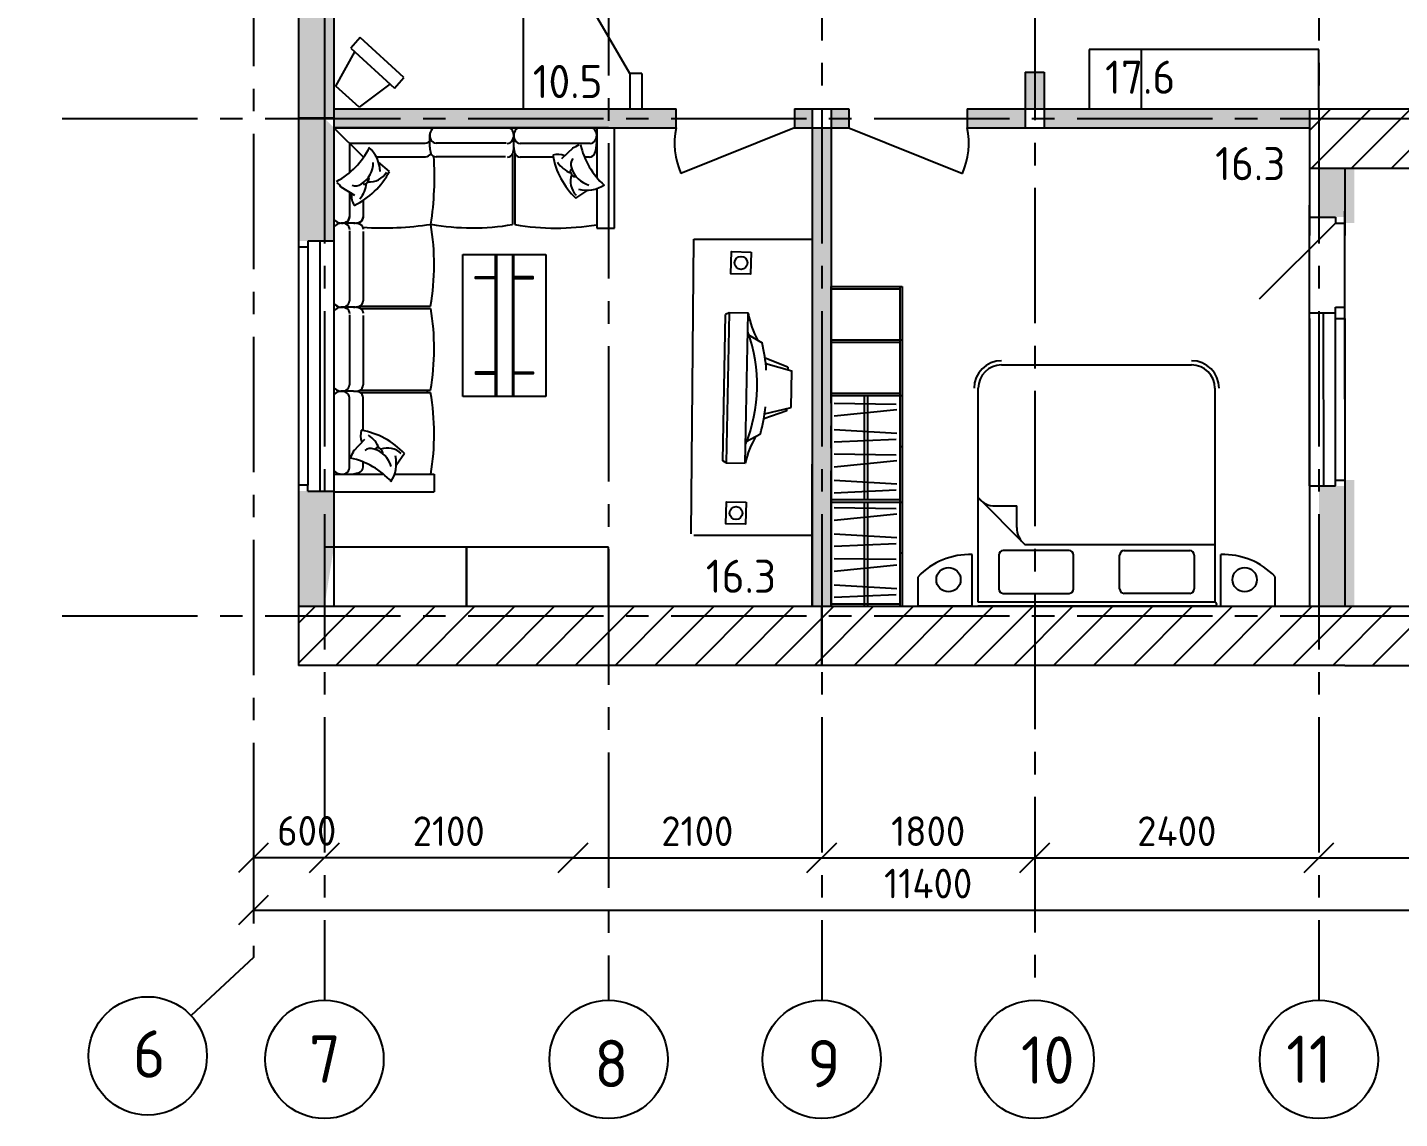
# Model space of a CAD drawing. Header units: millimetres. Extents: x -257254 to 390979, y -202328 to 355504.
# Drawn here: x 371885 to 383475, y -138377 to -129163 of the extents above; entities that cross this region are included whole.
import ezdxf

# ---------------------------------------------------------------- set-up
doc = ezdxf.new("R2010")
doc.units = ezdxf.units.MM
doc.linetypes.add('CENTER2', pattern=[28.575, 19.05, -3.175, 3.175, -3.175])
doc.layers.get('0').update_dxf_attribs({"lineweight": 25})
for name, color, linetype in [('МЕБЕЛЬ', 104, 'Continuous'), ('Окна', 4, 'Continuous'), ('оси', 1, 'CENTER2')]:
    doc.layers.add(name, color=color, linetype=linetype)
doc.styles.get("Standard").update_dxf_attribs({"font": 'GOST_Common.ttf'})
doc.dimstyles.new('ISO-25', dxfattribs={"dimtxt": 250, "dimasz": 250, "dimexe": 1.25, "dimexo": 0.625, "dimgap": 100, "dimtad": 1, "dimdec": 0, "dimtxsty": 'Standard', "dimblk": 'OBLIQUE', "dimcen": 2.5, "dimadec": 0, "dimazin": 0, "dimtfac": 1, "dimtdec": 0, "dimtmove": 0, "dimatfit": 3, "dimfxl": 1, "dimarcsym": 0})
pattern_1 = [(45, (282164.35, -213406.2), (-168.3798, 168.3798), [])]

# ---------------------------------------------------------------- blocks, each defined once
blk = doc.blocks.new('_Oblique')
at = {"color": 0, "linetype": 'ByBlock', "lineweight": -2}
blk.add_line((-0.5, -0.5), (0.5, 0.5), dxfattribs=at)
blk = doc.blocks.new('*D360')
at = {"color": 0, "lineweight": -2, "ltscale": 50, "transparency": 16777216}
for p, q in [((376493, -136175), (376493, -136174)), ((376493, -136175), (378593, -136175)), ((378593, -136175), (378593, -136174))]:
    blk.add_line(p, q, dxfattribs=at)
at = {"color": 0, "lineweight": -2, "ltscale": 50, "transparency": 16777216, "xscale": 250, "yscale": 250, "zscale": 250, "rotation": 180}
blk.add_blockref('_Oblique', (376493, -136175), dxfattribs=at)
at = {"color": 0, "lineweight": -2, "ltscale": 50, "transparency": 16777216, "xscale": 250, "yscale": 250, "zscale": 250}
blk.add_blockref('_Oblique', (378593, -136175), dxfattribs=at)
at = {"color": 0, "ltscale": 50, "transparency": 16777216, "insert": (377543, -135950), "char_height": 250, "attachment_point": 5}
blk.add_mtext('2100', dxfattribs=at)
blk = doc.blocks.new('*D361')
at = {"color": 0, "lineweight": -2, "ltscale": 50, "transparency": 16777216}
for p, q in [((378593, -136175), (380393, -136175)), ((378593, -136176), (378593, -136177)), ((380393, -136176), (380393, -136177))]:
    blk.add_line(p, q, dxfattribs=at)
at = {"color": 0, "lineweight": -2, "ltscale": 50, "transparency": 16777216, "xscale": 250, "yscale": 250, "zscale": 250, "rotation": 180}
blk.add_blockref('_Oblique', (378593, -136175), dxfattribs=at)
at = {"color": 0, "lineweight": -2, "ltscale": 50, "transparency": 16777216, "xscale": 250, "yscale": 250, "zscale": 250}
blk.add_blockref('_Oblique', (380393, -136175), dxfattribs=at)
at = {"color": 0, "ltscale": 50, "transparency": 16777216, "insert": (379493, -135950), "char_height": 250, "attachment_point": 5}
blk.add_mtext('1800', dxfattribs=at)
blk = doc.blocks.new('*D362')
at = {"color": 0, "lineweight": -2, "ltscale": 50, "transparency": 16777216}
for p, q in [((380393, -136175), (382793, -136175)), ((380393, -136176), (380393, -136177)), ((382793, -136175), (382793, -136174))]:
    blk.add_line(p, q, dxfattribs=at)
at = {"color": 0, "lineweight": -2, "ltscale": 50, "transparency": 16777216, "xscale": 250, "yscale": 250, "zscale": 250, "rotation": 180}
blk.add_blockref('_Oblique', (380393, -136175), dxfattribs=at)
at = {"color": 0, "lineweight": -2, "ltscale": 50, "transparency": 16777216, "xscale": 250, "yscale": 250, "zscale": 250}
blk.add_blockref('_Oblique', (382793, -136175), dxfattribs=at)
at = {"color": 0, "ltscale": 50, "transparency": 16777216, "insert": (381593, -135950), "char_height": 250, "attachment_point": 5}
blk.add_mtext('2400', dxfattribs=at)
blk = doc.blocks.new('*D363')
at = {"color": 0, "lineweight": -2, "ltscale": 50, "transparency": 16777216}
for p, q in [((382793, -136175), (382793, -136174)), ((382793, -136175), (385193, -136175)), ((385193, -136175), (385193, -136174))]:
    blk.add_line(p, q, dxfattribs=at)
at = {"color": 0, "lineweight": -2, "ltscale": 50, "transparency": 16777216, "xscale": 250, "yscale": 250, "zscale": 250, "rotation": 180}
blk.add_blockref('_Oblique', (382793, -136175), dxfattribs=at)
at = {"color": 0, "lineweight": -2, "ltscale": 50, "transparency": 16777216, "xscale": 250, "yscale": 250, "zscale": 250}
blk.add_blockref('_Oblique', (385193, -136175), dxfattribs=at)
at = {"color": 0, "ltscale": 50, "transparency": 16777216, "insert": (383993, -135950), "char_height": 250, "attachment_point": 5}
blk.add_mtext('2400', dxfattribs=at)
blk = doc.blocks.new('*D364')
at = {"color": 0, "lineweight": -2, "ltscale": 50, "transparency": 16777216}
for p, q in [((374393, -136175), (374393, -136174)), ((376493, -136175), (374393, -136175)), ((376493, -136175), (376493, -136174))]:
    blk.add_line(p, q, dxfattribs=at)
at = {"color": 0, "lineweight": -2, "ltscale": 50, "transparency": 16777216, "xscale": 250, "yscale": 250, "zscale": 250, "rotation": 180}
blk.add_blockref('_Oblique', (374393, -136175), dxfattribs=at)
at = {"color": 0, "lineweight": -2, "ltscale": 50, "transparency": 16777216, "xscale": 250, "yscale": 250, "zscale": 250}
blk.add_blockref('_Oblique', (376493, -136175), dxfattribs=at)
at = {"color": 0, "ltscale": 50, "transparency": 16777216, "insert": (375443, -135950), "char_height": 250, "attachment_point": 5}
blk.add_mtext('2100', dxfattribs=at)
blk = doc.blocks.new('*D371')
at = {"color": 0, "lineweight": -2, "transparency": 16777216}
for p, q in [((373793, -136175), (373793, -136177)), ((374393, -136175), (373793, -136175)), ((374393, -136175), (374393, -136174))]:
    blk.add_line(p, q, dxfattribs=at)
at = {"color": 0, "lineweight": -2, "transparency": 16777216, "xscale": 250, "yscale": 250, "zscale": 250, "rotation": 180}
blk.add_blockref('_Oblique', (373793, -136175), dxfattribs=at)
at = {"color": 0, "lineweight": -2, "transparency": 16777216, "xscale": 250, "yscale": 250, "zscale": 250}
blk.add_blockref('_Oblique', (374393, -136175), dxfattribs=at)
at = {"color": 0, "transparency": 16777216, "insert": (374244, -135947), "char_height": 250, "attachment_point": 5}
blk.add_mtext('600', dxfattribs=at)
blk = doc.blocks.new('*D373')
at = {"color": 0, "lineweight": -2, "transparency": 16777216}
for p, q in [((385193, -135771), (385193, -136618)), ((373793, -136214), (373793, -136618)), ((373793, -136617), (385193, -136617))]:
    blk.add_line(p, q, dxfattribs=at)
at = {"color": 0, "lineweight": -2, "transparency": 16777216, "xscale": 250, "yscale": 250, "zscale": 250, "rotation": 180}
blk.add_blockref('_Oblique', (373793, -136617), dxfattribs=at)
at = {"color": 0, "lineweight": -2, "transparency": 16777216, "xscale": 250, "yscale": 250, "zscale": 250}
blk.add_blockref('_Oblique', (385193, -136617), dxfattribs=at)
at = {"color": 0, "transparency": 16777216, "insert": (379493, -136392), "char_height": 250, "attachment_point": 5}
blk.add_mtext('11400', dxfattribs=at)

msp = doc.modelspace()

# ---------------------------------------------------------------- hatches: boundary and pattern name
h = msp.add_hatch()
h.set_pattern_fill('LINE', color=256, scale=75, angle=45)
h.set_pattern_definition(pattern_1)
h.paths.add_polyline_path([(366433.47228, -117330.06082), (365993.37343, -117330.06082), (365993.37343, -117750.06082), (366483.37682, -117750.06082), (366483.39503, -117669.93468), (366433.39503, -117669.92332)])
h.paths.add_polyline_path([(366433.49046, -117250.06082), (365993.37343, -117250.06082), (365993.37343, -117330.06082), (366433.47228, -117330.06082)])
h.paths.add_polyline_path([(370193.37343, -117330.06082), (367343.4723, -117330.06082), (367343.39501, -117670.13014), (367293.39501, -117670.11877), (367293.37684, -117750.06082), (370193.37343, -117750.06082)])
h.paths.add_polyline_path([(370193.37343, -117250.06082), (367343.49048, -117250.06082), (367343.4723, -117330.06082), (370193.37343, -117330.06082)])
h.paths.add_polyline_path([(370805.66093, -117330.06082), (370193.37343, -117330.06082), (370193.37343, -117750.06082), (370805.66093, -117750.06082)])
h.paths.add_polyline_path([(370805.66093, -117250.06082), (370193.37343, -117250.06082), (370193.37343, -117330.06082), (370805.66093, -117330.06082)])
h.paths.add_polyline_path([(371993.37343, -117330.06082), (371705.66093, -117330.06082), (371705.66093, -117750.06082), (371993.37343, -117750.06082)])
h.paths.add_polyline_path([(372391.06676, -117330.06082), (371993.37343, -117330.06082), (371993.37343, -117750.06082), (372391.06676, -117750.06082)])
h.paths.add_polyline_path([(371993.37343, -117250.06082), (371705.66093, -117250.06082), (371705.66093, -117330.06082), (371993.37343, -117330.06082)])
h.paths.add_polyline_path([(372391.06676, -117250.06082), (371993.37343, -117250.06082), (371993.37343, -117330.06082), (372391.06676, -117330.06082)])
h.paths.add_polyline_path([(361920.95524, -107477.23261), (361708.30911, -107147.94816), (361747.5378, -107116.94639), (361697.76344, -107053.96344), (361373.37343, -107310.06082), (361373.37343, -109010.06082), (361825.79162, -109010.06082)])
h.paths.add_polyline_path([(363088.3553, -106190.04759), (363138.3553, -106190.05895), (363138.37348, -106110.05895), (362893.53321, -106109.93468), (362686.66923, -106273.15308), (362736.10054, -106335.70194), (362785.0336, -106316.97978), (362889.63195, -106449.33532), (363088.27802, -106530.06082), (363088.30011, -106432.88128)])
h.paths.add_polyline_path([(363088.27802, -106530.06082), (362879.92758, -106437.0557), (363034.76214, -106632.97861)])
h.paths.add_polyline_path([(364893.53321, -106110.18695), (364648.37334, -106110.23241), (364648.35516, -106190.23241), (364698.36425, -106190.24377), (364698.29022, -106435.95086), (364617.54473, -106530.06082), (364897.11491, -106449.33532), (365001.71326, -106316.97978), (365050.53766, -106335.83943), (365099.96897, -106273.29057)])
h.paths.add_polyline_path([(364906.81928, -106437.0557), (364698.27792, -106530.06082), (364750.81573, -106634.45781)])
h.paths.add_polyline_path([(366413.37343, -107310.06082), (366088.98342, -107053.96344), (366039.20906, -107116.94639), (366078.43775, -107147.94816), (365913.37343, -107255.58594), (365913.37343, -108930.06082), (366413.37343, -108930.06082)])
h.paths.add_polyline_path([(365993.37343, -107255.58594), (365818.20981, -107477.23261), (365913.37343, -107552.36179), (365993.37343, -107615.8972)])
h.paths.add_polyline_path([(370193.37343, -107255.58594), (370108.30911, -107147.94816), (370147.5378, -107116.94639), (370097.76344, -107053.96344), (369773.37343, -107310.06082), (369773.37343, -109010.06082), (370193.37343, -109010.06082)])
h.paths.add_polyline_path([(370193.37343, -107255.58594), (370193.37343, -107613.05112), (370367.33572, -107475.71247)])
h.paths.add_polyline_path([(370273.37343, -107549.89323), (370193.37343, -107613.05112), (370193.37343, -108930.06082), (370273.37343, -108930.06082)])
h.paths.add_polyline_path([(371488.36443, -106189.87786), (371538.3553, -106190.05895), (371538.37348, -106110.05895), (371293.53321, -106109.93468), (371086.77789, -106273.29057), (371136.2092, -106335.83943), (371175.32923, -106304.70017), (371279.92758, -106437.0557), (371488.27802, -106530.06082), (371488.29104, -106432.8148)])
h.paths.add_polyline_path([(371488.27802, -106530.06082), (371279.92758, -106437.0557), (371434.7298, -106632.93768)])
h.paths.add_polyline_path([(373293.53321, -106110.18695), (373048.37334, -106110.23241), (373048.35516, -106190.23241), (373098.34511, -106190.24377), (373098.26977, -106610.10627), (373094.14881, -106610.07989), (373102.38884, -106530.07989), (373297.11491, -106449.33532), (373401.71326, -106316.97978), (373450.64632, -106335.70194), (373500.07763, -106273.15308)])
h.paths.add_polyline_path([(373306.81928, -106437.0557), (373018.45887, -106530.06082), (373150.81573, -106634.45781)])
h.paths.add_polyline_path([(374813.37343, -107310.06082), (374488.98342, -107053.96344), (374439.20906, -107116.94639), (374478.43775, -107147.94816), (374393.37343, -107255.58594), (374393.37343, -108930.06082), (374813.37343, -108930.06082)])
h.paths.add_polyline_path([(374393.37343, -107255.58594), (374218.20981, -107477.23261), (374313.37343, -107552.36179), (374313.37343, -107558.86707), (374393.37343, -107622.02497)])
h.paths.add_polyline_path([(374393.37343, -107622.02497), (374313.37343, -107558.86707), (374313.37343, -108930.06082), (374393.37343, -108930.06082)])
h.paths.add_polyline_path([(380513.37343, -107390.06082), (380563.37343, -107390.06082), (380563.37343, -107310.06082), (378593.37343, -107310.06082), (378593.37343, -107730.06082), (380513.37343, -107730.06082)])
h.paths.add_polyline_path([(382793.37343, -107310.06082), (381973.37343, -107310.06082), (381973.37343, -107390.06082), (382023.37343, -107390.06082), (382023.37343, -107730.06082), (382793.37343, -107730.06082)])
h.paths.add_polyline_path([(383993.37343, -107310.06082), (382793.37343, -107310.06082), (382793.37343, -107730.06082), (383993.37343, -107730.06082)])
h.paths.add_polyline_path([(380513.37343, -107730.06082), (378593.37343, -107730.06082), (378593.37343, -107810.06082), (380513.37343, -107810.06082)])
h.paths.add_polyline_path([(383993.37343, -107730.06082), (382793.37343, -107730.06082), (382793.37343, -107808.37096), (383915.07502, -107808.37096), (383993.37343, -107808.63649)])
h.paths.add_polyline_path([(382793.37343, -107730.06082), (382023.37343, -107730.06082), (382023.37343, -107808.37096), (382793.37343, -107808.37096)])
h.paths.add_polyline_path([(384413.37343, -107310.06082), (383993.37343, -107310.06082), (383993.37343, -107730.06082), (384413.37343, -107730.06082)])
h.paths.add_polyline_path([(384413.37343, -107730.06082), (383993.37343, -107730.06082), (383993.37343, -107808.63649), (383993.37343, -107810.06082), (384413.37343, -107810.06082)])
h.paths.add_polyline_path([(384413.37343, -107810.06082), (383993.37343, -107810.06082), (383993.37343, -108930.06082), (384413.37343, -108930.06082)])
h.paths.add_polyline_path([(383993.37343, -107810.06082), (383913.37343, -107810.06082), (383913.3763, -108930.06082), (383993.37343, -108930.06082)])
h.paths.add_polyline_path([(384413.37343, -108930.06082), (383993.37343, -108930.06082), (383993.37343, -109310.14354), (384333.37343, -109310.14354), (384333.37343, -109360.14354), (384413.37343, -109360.14354)])
h.paths.add_polyline_path([(383993.37343, -108930.06082), (383913.3763, -108930.06082), (383913.37727, -109310.14354), (383993.37343, -109310.14354)])
h.paths.add_polyline_path([(384413.37343, -111370.14354), (384333.37343, -111370.14354), (384333.37343, -111420.14354), (383993.37343, -111420.14354), (383993.37343, -113130.06082), (384413.37343, -113130.06082)])
h.paths.add_polyline_path([(383993.37343, -111420.14354), (383913.38267, -111420.14354), (383913.38705, -113130.06082), (383993.37343, -113130.06082)])
h.paths.add_polyline_path([(384413.37343, -116910.06082), (382793.37343, -116910.06082), (382793.37343, -117330.06082), (384469.07008, -117330.06082), (384573.9923, -117246.54078), (384605.13199, -117285.66008), (384669.46807, -117234.44736)])
h.paths.add_polyline_path([(384110.69569, -117330.06082), (382793.37343, -117330.06082), (382793.37343, -117410.06082), (384173.85359, -117410.06082)])
h.paths.add_polyline_path([(384413.37343, -125310.06082), (382713.37343, -125310.06082), (382713.37343, -125730.06082), (384469.07008, -125730.06082), (384573.9923, -125646.54078), (384605.13199, -125685.66008), (384669.46807, -125634.44736)])
h.paths.add_polyline_path([(384111.6725, -125730.06082), (382713.37343, -125730.06082), (382713.37343, -125810.06082), (384171.07246, -125810.06082), (384247.28944, -125906.60232), (384249.59713, -125904.76536)])
h.paths.add_polyline_path([(385449.16595, -126623.80401), (385388.32027, -126672.2383), (385420.09217, -126710.29903), (385285.8928, -126817.12422), (385193.39057, -127024.80567), (385291.90909, -127024.82806), (385533.55642, -127024.88298), (385533.31223, -127074.88293), (385613.18609, -127074.90108), (385613.37343, -126830.06082)])
h.paths.add_polyline_path([(385285.43495, -126816.54487), (385091.4343, -126970.97299), (385193.39057, -127024.80567), (385113.26053, -127024.78746)])
h.paths.add_polyline_path([(385193.39057, -127024.80567), (385193.41892, -127024.80568), (385291.90909, -127024.82806)], flags=17)
h.paths.add_polyline_path([(385613.37343, -128830.06081), (385613.30886, -128584.91009), (385533.18273, -128584.8737), (385533.19051, -128634.8828), (385113.19052, -128634.78734), (385193.37343, -128634.80556), (385193.37343, -128580.06082), (385193.37343, -128656.47959), (385286.04825, -128842.80071), (385420.24762, -128949.6259), (385389.37983, -128988.40114), (385450.22551, -129036.83543)])
h.paths.add_polyline_path([(385193.37343, -128656.47959), (385193.37343, -128634.80556), (385091.58974, -128688.95194), (385285.5904, -128843.38006)])
h.paths.add_polyline_path([(384669.46807, -130025.67427), (384605.13199, -129974.46155), (384573.9923, -130013.58085), (384469.07008, -129930.06082), (382712.88638, -129930.06082), (382712.88638, -130350.06082), (384413.37343, -130350.06082)])
h.paths.add_polyline_path([(384249.59713, -129755.35628), (384111.6725, -129930.06082), (384469.07008, -129930.06082)])
h.paths.add_polyline_path([(384249.59713, -129755.35628), (384247.28944, -129753.51931), (384171.07246, -129850.06082), (382793.37343, -129850.06082), (382793.37343, -129930.06082), (384111.6725, -129930.06082)])
h.paths.add_polyline_path([(382793.37343, -134130.06082), (380393.37343, -134130.06082), (380393.37343, -134550.06082), (382793.37343, -134550.06082)])
h.paths.add_polyline_path([(380393.37343, -134130.06082), (378593.37343, -134130.06082), (378593.37343, -134550.06082), (380393.37343, -134550.06082)])
h.paths.add_polyline_path([(378593.37343, -134130.06082), (376493.37343, -134130.06082), (376493.37343, -134550.06082), (378593.37343, -134550.06082)])
h.paths.add_polyline_path([(376493.37343, -134130.06082), (374393.37343, -134130.06082), (374393.37343, -134550.06082), (376493.37343, -134550.06082)])
h.paths.add_polyline_path([(374393.37343, -134130.06082), (374173.37343, -134130.06082), (374173.37343, -134550.06082), (374393.37343, -134550.06082)])
h.paths.add_polyline_path([(374393.37343, -134050.06082), (374173.37343, -134050.06082), (374173.37343, -134130.06082), (374393.37343, -134130.06082)])
h.paths.add_polyline_path([(376493.37343, -134050.06082), (375593.37343, -134050.06082), (374393.37343, -134050.06082), (374393.37343, -134130.06082), (376493.37343, -134130.06082)])
h.paths.add_polyline_path([(378593.37343, -134050.06082), (376493.37343, -134050.06082), (376493.37343, -134130.06082), (378593.37343, -134130.06082)])
h.paths.add_polyline_path([(380393.37343, -134050.06082), (379913.24572, -134050.06082), (378673.37343, -134050.06082), (378593.37343, -134050.06082), (378593.37343, -134130.06082), (380393.37343, -134130.06082)])
h.paths.add_polyline_path([(382793.37343, -134050.06082), (380393.37343, -134050.06082), (380393.37343, -134130.06082), (382793.37343, -134130.06082)])
h = msp.add_hatch()
h.set_pattern_fill('AR-SAND', color=256, scale=5)
h.set_pattern_definition([(37.5, (282164.35, -213406.2), (-8.00016, 244.70662), [0, -193.04, 0, -215.9, 0, -206.375]), (7.5, (282164.35, -213406.2), (224.76164, 358.41255), [0, -104.14, 0, -173.99, 0, -66.675]), (327.5, (282008.14, -213406.2), (395.4962, 0.7186), [0, -63.5, 0, -228.6, 0, -298.45]), (317.5, (282008.14, -213406.2), (381.7782, 111.4647), [0, -31.75, 0, -149.86, 0, -171.45])])
h.paths.add_polyline_path([(383093.5958, -124584.44833), (383015.05013, -124584.50297), (383014.35776, -124634.50347), (382793.12994, -124634.65737), (382793.37343, -125310.06082), (383093.37343, -125310.06082)])
h.paths.add_polyline_path([(374473.37343, -117750.06082), (374173.37343, -117750.06082), (374173.37343, -122430.06082), (374473.37343, -122430.06082)])
h.paths.add_polyline_path([(374473.37343, -122430.06082), (374173.37343, -122430.06082), (374173.37343, -123088.83657), (374173.37343, -123088.83657), (374173.37343, -123038.83657), (374473.37343, -123038.83657)])
h.paths.add_polyline_path([(374473.37343, -125148.83657), (374173.37343, -125148.83657), (374173.37343, -125098.83657), (374173.37343, -125098.83657), (374173.37343, -125730.06082), (374473.37343, -125730.06082)])
h.paths.add_polyline_path([(374473.37343, -125730.06082), (374173.37343, -125730.06082), (374173.37343, -127016.9566), (374173.37343, -127016.9566), (374173.37343, -126966.9566), (374473.37343, -126966.9566)])
h.paths.add_polyline_path([(374473.37343, -129076.9566), (374173.37343, -129076.9566), (374173.37343, -129026.9566), (374173.37343, -129930.06082), (374473.37343, -129930.06082)])
h.paths.add_polyline_path([(374473.37343, -130010.06082), (374393.37343, -129930.06082), (374173.37343, -129930.06082), (374173.37343, -131017.15714), (374173.37343, -131017.15714), (374173.37343, -130967.15714), (374473.37343, -130967.15714)])
h.paths.add_polyline_path([(374473.37343, -133077.15714), (374173.37343, -133077.15714), (374173.37343, -133027.15714), (374173.37343, -134050.06082), (374393.37343, -134050.06082), (374473.37343, -133550.06082)])
h.paths.add_polyline_path([(383092.99094, -132984.44875), (383014.18398, -132984.50358), (383014.21876, -133034.50356), (382792.99094, -133034.65747), (382793.37343, -134050.06082), (383093.37343, -134050.06082)])
h.paths.add_polyline_path([(383093.37343, -130350.06082), (382793.37343, -130350.06082), (382792.96844, -130764.65683), (383012.30402, -130764.50424), (383012.67436, -130814.504), (383093.304, -130814.44791)])
h.paths.add_polyline_path([(383093.37343, -121950.06082), (382793.37343, -121950.06082), (382793.37343, -122264.65663), (383012.70901, -122264.50404), (383012.74379, -122314.50403), (383093.37343, -122314.44794)])
at = {"ltscale": 50}
h = msp.add_hatch(color=256, dxfattribs=at)
h.dxf.hatch_style = 1
h.paths.add_polyline_path([(376493.37343, -125650.06082), (375247.74258, -125650.06082), (374473.37343, -125650.06082), (374473.37343, -125730.06082), (376493.37343, -125730.06082)])
h.paths.add_polyline_path([(376493.37343, -125730.06082), (374473.37343, -125730.06082), (374473.37343, -125810.06082), (375247.74258, -125810.06082), (376493.37343, -125810.06082)])
h.paths.add_polyline_path([(377196.038, -125650.06082), (376493.37343, -125650.06082), (376493.37343, -125730.06082), (377196.038, -125730.06082)])
h.paths.add_polyline_path([(377196.038, -125730.06082), (376493.37343, -125730.06082), (376493.37343, -125810.06082), (377196.038, -125810.06082)])
h.paths.add_polyline_path([(378513.37343, -125650.06082), (378196.038, -125650.06082), (378196.038, -125730.06082), (378513.37343, -125730.06082)])
h.paths.add_polyline_path([(378513.37343, -125730.06082), (378196.038, -125730.06082), (378196.038, -125810.06082), (378513.37343, -125810.06082)])
h.paths.add_polyline_path([(380313.37343, -129850.06082), (379823.37343, -129850.06082), (379823.37343, -129930.06082), (380313.37343, -129930.06082)])
h.paths.add_polyline_path([(382712.88638, -129850.06082), (381803.23005, -129850.06082), (380473.37343, -129850.06082), (380473.37343, -129930.06082), (382712.88638, -129930.06082)])
h.paths.add_polyline_path([(382712.88638, -129930.06082), (380473.37343, -129930.06082), (380473.37343, -130010.06082), (382712.88638, -130010.06082)])
h.paths.add_polyline_path([(380473.37343, -129540.06082), (380393.37343, -129540.06082), (380393.37343, -129850.06082), (380473.37343, -129850.06082)])
h.paths.add_polyline_path([(380393.37343, -129540.06082), (380313.37343, -129540.06082), (380313.37343, -129850.06082), (380393.37343, -129850.06082)])
h.paths.add_polyline_path([(380313.37343, -129930.06082), (379823.37343, -129930.06082), (379823.37343, -130010.06082), (380313.37343, -130010.06082)])
h.paths.add_polyline_path([(380313.37343, -125730.06082), (380313.37343, -125650.06082), (378673.37343, -125650.06082), (378673.37343, -125730.06082)])
h.paths.add_polyline_path([(380473.37343, -125650.06082), (380473.37343, -125730.06082), (382713.37343, -125730.06082), (382713.37343, -125650.06082)])
h.paths.add_polyline_path([(380313.37343, -125810.06082), (380313.37343, -125730.06082), (378673.37343, -125730.06082), (378673.37343, -125810.06082)])
h.paths.add_polyline_path([(380473.37343, -125730.06082), (380473.37343, -125810.06082), (382713.37343, -125810.06082), (382713.37343, -125730.06082)])
h = msp.add_hatch(color=256, dxfattribs=at)
h.dxf.hatch_style = 1
h.paths.add_polyline_path([(380393.37343, -125810.06082), (380313.37343, -125810.06082), (380313.37343, -128540.06082), (380393.37343, -128540.06082)])
h.paths.add_polyline_path([(380473.37343, -125810.06082), (380393.37343, -125810.06082), (380393.37343, -128540.06082), (380473.37343, -128540.06082)])
h.paths.add_polyline_path([(376493.37343, -129850.06082), (374473.37343, -129850.06082), (374473.37343, -129930.06082), (376493.37343, -129930.06082)])
h.paths.add_polyline_path([(376493.37343, -129930.06082), (374473.37343, -129930.06082), (374473.37343, -130010.06082), (376493.37343, -130010.06082)])
h.paths.add_polyline_path([(377363.37343, -129850.06082), (376493.37343, -129850.06082), (376493.37343, -129930.06082), (377363.37343, -129930.06082)])
h.paths.add_polyline_path([(377363.37343, -129930.06082), (376493.37343, -129930.06082), (376493.37343, -130010.06082), (377363.37343, -130010.06082)])
h.paths.add_polyline_path([(378513.37343, -129850.06082), (378363.37343, -129850.06082), (378363.37343, -129930.06082), (378513.37343, -129930.06082)])
h.paths.add_polyline_path([(378513.37343, -129930.06082), (378363.37343, -129930.06082), (378363.37343, -130010.06082), (378513.37343, -130010.06082)])
h.paths.add_polyline_path([(378823.37343, -129850.06082), (378673.37343, -129850.06082), (378673.37343, -129930.06082), (378823.37343, -129930.06082)])
h.paths.add_polyline_path([(378823.37343, -129930.06082), (378673.37343, -129930.06082), (378673.37343, -130010.06082), (378823.37343, -130010.06082)])
h = msp.add_hatch(color=256, dxfattribs=at)
h.dxf.hatch_style = 1
h.paths.add_polyline_path([(378513.37343, -134050.06082), (378593.37343, -134050.06082), (378593.37343, -130010.06082), (378513.37343, -130010.06082)])
h.paths.add_polyline_path([(378673.37343, -130010.06082), (378593.37343, -130010.06082), (378593.37343, -134050.06082), (378673.37343, -134050.06082)])
h = msp.add_hatch()
h.set_pattern_fill('LINE', color=256, scale=75, angle=45)
h.set_pattern_definition(pattern_1)
h.paths.add_polyline_path([(384413.37343, -134050.06082), (382793.37343, -134050.06082), (382793.37343, -134550.06082), (383013.37343, -134550.06082), (384413.37343, -134550.06082)])

# ---------------------------------------------------------------- linework, layer by layer
at = {"ltscale": 20}
for p, q in [((374473.37343, -117250.06082), (374473.37343, -130010.06082)), ((374173.37343, -117750.06082), (374173.37343, -134550.06082)), ((374473.37343, -129850.06082), (377363.37343, -129850.06082)), ((377363.37343, -130010.06082), (377363.37343, -129850.06082)), ((378363.37343, -129850.06082), (378823.37343, -129850.06082)), ((378363.37343, -129850.06082), (378363.37343, -130010.06082)), ((378513.37343, -129850.06082), (378513.37343, -134050.06082)), ((378673.37343, -129850.06082), (378673.37343, -134050.06082)), ((378823.37343, -129850.06082), (378823.37343, -130010.06082)), ((379823.37343, -129850.06082), (384171.07246, -129850.06082)), ((379823.37343, -129850.06082), (379823.37343, -130010.06082)), ((381803.23005, -129850.06082), (384171.07246, -129850.06082)), ((382712.88638, -129850.06082), (382712.88638, -130919.55251)), ((382713.37343, -129850.06082), (384171.07246, -129850.06082)), ((374473.37343, -130010.06082), (377363.37343, -130010.06082)), ((374473.37343, -130010.06082), (374473.37343, -134050.06082)), ((378363.37343, -130010.06082), (377404.41135, -130394.52302)), ((378363.37343, -130010.06082), (378823.37343, -130010.06082)), ((378823.37343, -130010.06082), (379782.33551, -130394.52302)), ((379823.37343, -130010.06082), (382712.88638, -130010.06082)), ((382712.88638, -130350.06082), (384413.37343, -130350.06082)), ((383013.37343, -130350.06082), (383013.37343, -130919.55251)), ((383013.37343, -131619.55251), (383013.37343, -134050.06082)), ((374173.37343, -134050.06082), (384413.37343, -134050.06082)), ((383013.37343, -134550.06082), (374173.37343, -134550.06082)), ((383013.37343, -134550.06082), (384413.37343, -134550.06082))]:
    msp.add_line(p, q, dxfattribs=at)
for p, q in [((376973.37343, -129550.06082), (376479.46911, -128705.41275)), ((382714.35781, -133034.65652), (382713.12994, -133034.65652)), ((373793.37343, -137015.14718), (373266.24867, -137506.4963))]:
    msp.add_line(p, q)
at = {"ltscale": 50}
for p, q in [((376973.37343, -129550.06082), (376973.37343, -129850.06082)), ((377073.37343, -129550.06082), (376973.37343, -129550.06082)), ((377073.37343, -129550.06082), (377073.37343, -129850.06082)), ((380313.37343, -129540.06082), (380473.37343, -129540.06082)), ((380313.37343, -129540.06082), (380313.37343, -130010.06082)), ((380473.37343, -129540.06082), (380473.37343, -130010.06082)), ((382713.37343, -131619.55251), (382713.37343, -134050.06082)), ((378513.37343, -134050.06082), (378513.37343, -132850.06082)), ((378673.37343, -134050.06082), (381403.37343, -134050.06082))]:
    msp.add_line(p, q, dxfattribs=at)
at = {"lineweight": 35, "ltscale": 50}
msp.add_line((374473.37343, -129930.06082), (374173.37343, -129930.06082), dxfattribs=at)
at = {"lineweight": 30, "ltscale": 50}
msp.add_line((378593.37343, -134050.06082), (378593.37343, -134550.06082), dxfattribs=at)
at = {"ltscale": 50}
for centre in [(372900.50169, -137847.42026), (374393.37343, -137876.5636), (376793.37343, -137876.5636), (378593.37343, -137876.5636), (380393.37343, -137876.5636), (382793.37343, -137876.5636)]:
    msp.add_circle(centre, 500, dxfattribs=at)
for centre, start, end in [((377987.58748, -130137.85284), 168.430012536, 203.755476307), ((379199.15938, -130137.85284), 336.244523693, 11.569987464)]:
    msp.add_arc(centre, 637.16088, start, end)
at = {"layer": 'МЕБЕЛЬ'}
for p, q in [((376073.37343, -129850.06082), (376073.37343, -128950.06082)), ((374696.16639, -129248.11315), (374615.02681, -129336.78372)), ((374615.02681, -129336.78372), (374983.89752, -129674.32542)), ((375065.0371, -129585.65485), (374696.16639, -129248.11315)), ((374490.19382, -129657.00323), (374651.09966, -129369.79282)), ((381293.37343, -129350.06082), (380853.37343, -129350.06082)), ((380853.37343, -129350.06082), (380853.37343, -129850.06082)), ((382793.37343, -129350.06082), (381293.37343, -129350.06082)), ((381293.37343, -129350.06082), (381293.37343, -129850.06082)), ((382793.37343, -129850.06082), (382793.37343, -129350.06082)), ((374686.17467, -129836.33899), (374490.19382, -129657.00323)), ((374946.91985, -129640.48834), (374686.17467, -129836.33899)), ((374983.89752, -129674.32542), (375065.0371, -129585.65485)), ((376842.8233, -130856.79997), (376842.8233, -130010.06082)), ((377490.90037, -133437.84222), (377513.37343, -130950.06082)), ((377513.37343, -130950.06082), (378513.37343, -130950.06082)), ((375563.39594, -132279.14107), (375563.39594, -131079.14107)), ((375563.39594, -131079.14107), (376263.39594, -131079.14107)), ((375835.51477, -131079.14107), (375835.51477, -132279.14107)), ((375845.51477, -131079.14107), (375845.51477, -132279.14107)), ((375981.27712, -131079.14107), (375981.27712, -132279.14107)), ((375991.27712, -131079.14107), (375991.27712, -132279.14107)), ((376263.39594, -131079.14107), (376263.39594, -132279.14107)), ((378673.37343, -131350.06082), (379273.37343, -131350.06082)), ((378673.37343, -131370.06082), (379253.37343, -131370.06082)), ((379253.37343, -131350.06082), (379253.37343, -134050.06082)), ((379273.37343, -131350.06082), (379273.37343, -134050.06082)), ((378673.37343, -131800.06082), (379273.37343, -131800.06082)), ((378673.37343, -131820.06082), (379253.37343, -131820.06082)), ((376263.39594, -132279.14107), (375563.39594, -132279.14107)), ((378673.37343, -132250.06082), (379253.37343, -132250.06082)), ((378673.37343, -132270.06082), (379273.37343, -132270.06082)), ((378699.49458, -132335.18406), (379221.24317, -132342.85024)), ((378953.089, -132270.06082), (378953.089, -133150.06082)), ((378981.68743, -132270.06082), (378981.68743, -133150.06082)), ((378699.49458, -132442.51143), (379228.91591, -132388.84766)), ((378699.49458, -132557.50516), (379228.91591, -132588.17005)), ((379221.24317, -132641.83382), (378699.49458, -132664.83253)), ((379253.37343, -132700.06082), (379273.37343, -132700.06082)), ((378699.49458, -132764.49372), (379221.24317, -132772.15991)), ((378699.49458, -132871.8211), (379228.91591, -132818.15733)), ((378699.49458, -132986.81482), (379228.91591, -133017.47972)), ((378673.37343, -133150.06082), (379253.37343, -133150.06082)), ((378673.37343, -133170.06082), (379273.37343, -133170.06082)), ((379221.24317, -133071.14349), (378699.49458, -133094.1422)), ((378953.089, -133170.06082), (378953.089, -134050.06082)), ((378981.68743, -133170.06082), (378981.68743, -134050.06082)), ((378699.49458, -133216.80227), (379221.24317, -133224.46845)), ((378699.49458, -133324.12964), (379228.91591, -133270.46587)), ((377513.37343, -133450.06082), (378513.37343, -133450.06082)), ((378699.49458, -133439.12337), (379228.91591, -133469.78826)), ((375593.37343, -133550.06082), (374393.37343, -133550.06082)), ((375593.37343, -134050.06082), (375593.37343, -133550.06082)), ((376793.37343, -133550.06082), (375593.37343, -133550.06082)), ((375593.37343, -133550.06082), (375593.37343, -134050.06082)), ((376793.37343, -134050.06082), (376793.37343, -133550.06082)), ((379221.24317, -133523.45203), (378699.49458, -133546.45074)), ((379253.37343, -133600.06082), (379273.37343, -133600.06082)), ((378699.49458, -133646.11193), (379221.24317, -133653.77812)), ((378699.49458, -133753.43931), (379228.91591, -133699.77554)), ((378699.49458, -133868.43303), (379228.91591, -133899.09792)), ((379221.24317, -133952.7617), (378699.49458, -133975.76041)), ((378673.37343, -134030.06082), (379253.37343, -134030.06082)), ((380879.28832, -134050.06082), (382422.99622, -134050.06082))]:
    msp.add_line(p, q, dxfattribs=at)
at = {"layer": 'МЕБЕЛЬ', "ltscale": 60}
for p, q in [((374720.11258, -130255.09838), (374473.37343, -130010.06082)), ((376792.8233, -130010.06082), (374473.37343, -130010.06082)), ((374475.07502, -133035.09838), (374475.07502, -130010.06082)), ((376692.8233, -130011.7624), (376692.8233, -130428.87449)), ((374604.88803, -130139.87383), (374604.88803, -130389.45752)), ((374604.88803, -130139.87383), (375245.05999, -130139.87383)), ((375282.8233, -130173.45929), (375282.8233, -130067.38374)), ((375927.7707, -130139.87383), (375337.87589, -130139.87383)), ((375992.8233, -130175.16088), (375992.8233, -130069.08533)), ((376637.7707, -130141.57541), (376047.87589, -130141.57541)), ((374720.11258, -130255.09838), (374720.11258, -130265.95333)), ((374720.11258, -130255.09838), (374727.72488, -130255.09838)), ((374831.18222, -130255.09838), (375246.26055, -130255.09838)), ((375921.70487, -130255.09838), (375336.67533, -130255.09838)), ((375982.8233, -130230.90767), (375982.8233, -130826.79997)), ((376002.8233, -130230.90767), (376002.8233, -130826.79997)), ((376324.64421, -130256.79997), (376046.67533, -130256.79997)), ((376399.72336, -130268.68827), (376498.08244, -130175.74023)), ((376631.70487, -130256.79997), (376589.35792, -130256.79997)), ((374942.79756, -130378.49828), (374850.00487, -130298.93315)), ((374720.11258, -130473.40125), (374720.11258, -130474.65956)), ((374650.50845, -130582.26054), (374534.63056, -130512.35946)), ((374604.88803, -130554.74091), (374604.88803, -130760.04579)), ((376517.84383, -130604.84231), (376619.33733, -130536.7236)), ((376692.8233, -130523.08807), (376692.8233, -130856.79997)), ((374720.11258, -130622.61923), (374720.11258, -130761.24635)), ((374640.17509, -130815.24212), (374534.09953, -130815.24212)), ((374604.88803, -130880.29471), (374604.88803, -131470.18953)), ((374720.11258, -130886.36054), (374720.11258, -131471.39008)), ((376692.8233, -130856.79997), (376842.8233, -130856.79997)), ((374638.4735, -131525.24212), (374532.39794, -131525.24212)), ((374640.17509, -131525.09838), (374534.09953, -131525.09838)), ((374694.22028, -131515.24212), (375290.11258, -131515.24212)), ((374694.22028, -131535.24212), (375290.11258, -131535.24212)), ((374604.88803, -131590.15097), (374604.88803, -132180.04579)), ((374720.11258, -131596.2168), (374720.11258, -132181.24635)), ((374638.4735, -132235.09838), (374532.39794, -132235.09838)), ((374694.22028, -132225.09838), (375290.11258, -132225.09838)), ((375260.11258, -132225.09838), (375260.11258, -132245.09838)), ((374604.88803, -132880.04579), (374604.88803, -132290.15097)), ((374694.22028, -132245.09838), (375290.11258, -132245.09838)), ((374720.11258, -132566.9193), (374720.11258, -132288.95041)), ((374732.00089, -132641.99844), (374639.05284, -132740.35752)), ((375068.15493, -132760.11891), (375000.03621, -132861.61242)), ((374475.07502, -132935.09838), (374892.18711, -132935.09838)), ((374720.11258, -132873.97996), (374720.11258, -132831.633)), ((374986.40068, -132935.09838), (375320.11258, -132935.09838)), ((375320.11258, -132935.09838), (375320.11258, -133085.09838)), ((374473.37343, -133085.09838), (375320.11258, -133085.09838))]:
    msp.add_line(p, q, dxfattribs=at)
at = {"layer": 'МЕБЕЛЬ', "linetype": 'Continuous', "ltscale": 55}
for p, q in [((380113.23705, -132011.86425), (381717.85932, -132011.86425)), ((379915.54818, -134011.86425), (379915.54818, -132209.55312)), ((381915.54818, -132209.55312), (381915.54818, -134011.86425))]:
    msp.add_line(p, q, dxfattribs=at)
at = {"layer": 'МЕБЕЛЬ', "linetype": 'Continuous', "ltscale": 800}
for p, q in [((380310.59939, -133528.40892), (379915.54818, -133133.35771)), ((380058.58487, -133203.30325), (380240.65385, -133203.30325)), ((380240.65385, -133385.37223), (380240.65385, -133203.30325)), ((379865.37964, -134050.06082), (379865.37964, -133614.67787)), ((380310.59939, -133528.40892), (380915.54818, -133528.40892)), ((380915.54818, -133528.40892), (381915.54818, -133528.40892)), ((381965.71672, -134050.06082), (381965.71672, -133614.67787)), ((381913.24572, -134015.18007), (379913.24572, -134015.18007))]:
    msp.add_line(p, q, dxfattribs=at)
at = {"layer": 'МЕБЕЛЬ', "ltscale": 20}
for p, q in [((375247.74258, -133550.06082), (374393.37343, -133550.06082)), ((376447.74258, -133550.06082), (375593.37343, -133550.06082))]:
    msp.add_line(p, q, dxfattribs=at)
at = {"layer": 'МЕБЕЛЬ', "linetype": 'Continuous'}
for p, q in [((379408.10014, -134050.06082), (379408.10014, -133800.57752)), ((382422.99622, -134050.06082), (382422.99622, -133800.57752))]:
    msp.add_line(p, q, dxfattribs=at)
at = {"layer": 'МЕБЕЛЬ', "color": 33, "linetype": 'Continuous'}
for p, q in [((379865.37964, -134050.06082), (379408.10014, -134050.06082)), ((381965.71672, -134050.06082), (382422.99622, -134050.06082))]:
    msp.add_line(p, q, dxfattribs=at)
at = {"layer": 'МЕБЕЛЬ', "color": 33, "linetype": 'Continuous', "ltscale": 800}
msp.add_line((381913.24572, -134050.06082), (379913.24572, -134050.06082), dxfattribs=at)
at = {"layer": 'МЕБЕЛЬ', "linetype": 'Continuous'}
for points in [[(377997.28931, -131059.00243), (377993.54144, -131245.78129), (377826.91747, -131242.43785), (377830.66534, -131055.65898)], [(377946.87503, -132841.3332), (377972.27505, -131575.49796), (377811.30656, -131572.26799), (377785.90654, -132838.10324)], [(377954.89756, -133171.63757), (377951.14969, -133358.41644), (377784.52572, -133355.07299), (377788.27359, -133168.29413)]]:
    msp.add_lwpolyline(points, close=True, dxfattribs=at)
at = {"layer": 'МЕБЕЛЬ'}
for points in [[(375835.51477, -131269.72417), (375835.51477, -131283.97359), (375669.73963, -131283.97359), (375669.73963, -131269.72417)], [(375991.27712, -131269.72417), (375991.27712, -131283.97359), (376157.05226, -131283.97359), (376157.05226, -131269.72417)], [(375835.51477, -132088.55797), (375835.51477, -132074.30855), (375669.73963, -132074.30855), (375669.73963, -132088.55797)], [(375991.27712, -132088.55797), (375991.27712, -132074.30855), (376157.05226, -132074.30855), (376157.05226, -132088.55797)]]:
    msp.add_lwpolyline(points, close=True, dxfattribs=at)
at = {"layer": 'МЕБЕЛЬ', "linetype": 'Continuous', "ltscale": 800}
for points in [[(377757.15266, -132822.00168), (377781.9299, -131587.20311)], [(377811.30656, -131572.26799), (377781.9299, -131587.20311)], [(377974.56624, -131757.00181), (378091.10907, -131826.97288)], [(378306.97769, -132031.51244), (378114.88719, -131956.269)], [(378120.35357, -131999.03573), (378341.86073, -132061.20697)], [(378306.97769, -132031.51244), (378306.58054, -132051.30475)], [(378335.64767, -132370.84127), (378341.86073, -132061.20697)], [(378299.60149, -132399.11255), (378104.64719, -132466.58962)], [(378111.82478, -132424.0766), (378335.64767, -132370.84127)], [(378299.60149, -132399.11255), (378299.99864, -132379.32024)], [(377956.44549, -132660.06736), (378075.70144, -132594.82779)], [(377785.90654, -132838.10324), (377757.15266, -132822.00168)]]:
    msp.add_lwpolyline(points, dxfattribs=at)
at = {"layer": 'МЕБЕЛЬ', "linetype": 'Continuous'}
for points in [[(380090.09393, -133618.2536), (380090.09393, -133903.62198)], [(380682.86522, -133580.52645), (380127.82108, -133580.52645)], [(380720.59237, -133903.62198), (380720.59237, -133618.2536)], [(381110.50399, -133903.62198), (381110.50399, -133618.2536)], [(381148.23114, -133580.52645), (381703.27529, -133580.52645)], [(381741.00243, -133618.2536), (381741.00243, -133903.62198)], [(380127.82108, -133941.34913), (380682.86522, -133941.34913)], [(381703.27529, -133941.34913), (381148.23114, -133941.34913)]]:
    msp.add_lwpolyline(points, dxfattribs=at)
at = {"layer": 'МЕБЕЛЬ', "linetype": 'Continuous', "ltscale": 800}
for centre in [(377912.10339, -131150.72014), (377869.71164, -133263.35528)]:
    msp.add_circle(centre, 54.65854, dxfattribs=at)
at = {"layer": 'МЕБЕЛЬ', "linetype": 'Continuous', "ltscale": 55}
for centre in [(379664.69042, -133825.98481), (382166.40594, -133825.98481)]:
    msp.add_circle(centre, 102.43432, dxfattribs=at)
at = {"layer": 'МЕБЕЛЬ', "ltscale": 60}
for centre, radius, start, end in [((375363.38477, -130072.72892), 80.52176, 128.897059876, 208.588854595), ((375912.26182, -130074.43051), 80.52176, 331.411145405, 51.102940124), ((375912.26182, -130074.43051), 80.52176, 331.411145405, 51.102940124), ((376073.38477, -130074.43051), 80.52176, 128.897059876, 208.588854595), ((376612.26182, -130074.43051), 80.52176, 331.411145405, 51.102940124), ((375245.05999, -130089.87383), 50, 270, 334.676470376), ((375337.87589, -130089.87383), 50, 205.323529624, 270), ((375937.7707, -130091.57541), 50, 270, 334.676470376), ((376047.87589, -130091.57541), 50, 205.323529624, 270), ((376392.78039, -129918.44381), 278.9501, 290.063246821, 303.058906751), ((377196.89198, -130008.64366), 656.26152, 192.567877779, 227.914883829), ((376637.7707, -130091.57541), 50, 270, 334.676470376), ((376389.97124, -130132.2919), 302.8528, 342.205658139, 0.126841584), ((374186.63769, -129883.74432), 656.26152, 298.088365961, 333.435372011), ((374585.21369, -130386.6759), 278.9501, 1.747944002, 48.711609458), ((375246.26055, -130205.09838), 50, 270, 334.708747405), ((375454.59794, -130172.64681), 171.77657, 180.271002366, 198.256446098), ((375336.67533, -130205.09838), 50, 205.291252595, 270), ((372597.10871, -130421.80824), 2725.7146, 351.491416133, 3.587173139), ((375938.97126, -130206.79997), 50, 270, 334.708747405), ((375821.04865, -130174.3484), 171.77657, 341.743553902, 359.728997634), ((376164.59794, -130174.3484), 171.77657, 180.271002366, 198.256446098), ((376046.67533, -130206.79997), 50, 205.291252595, 270), ((376365.5788, -130397.35162), 162.44818, 69.311714068, 105.68654736), ((376968.00428, -130127.31247), 656.26152, 189.971871818, 226.689891509), ((376555.84641, -130319.33889), 81.05343, 142.621008283, 201.150082387), ((376631.70487, -130206.79997), 50, 270, 338.845580769), ((374362.22566, -130072.53184), 656.26152, 295.49236, 332.21037969), ((374588.90027, -130300.45503), 217.08769, 302.625578133, 359.53410241), ((374772.62055, -130297.5613), 169.3703, 265.606082493, 328.977983141), ((376561.74139, -130170.13917), 238.23812, 213.305341607, 248.280797954), ((376494.44931, -130376.15529), 24.87608, 167.624698369, 191.369595391), ((376512.37081, -130372.55158), 43.15631, 191.369595391, 206.123725784), ((376478.9819, -130372.76155), 9.04073, 127.716509572, 167.624698369), ((376478.9819, -130372.76155), 9.04073, 87.808320776, 127.716509572), ((376478.37632, -130388.58531), 24.87608, 72.160880319, 87.808320776), ((376687.73809, -130284.73299), 217.08769, 197.105089951, 254.013614226), ((374314.89353, -130682.66979), 278.9501, 35.583735003, 48.579394935), ((374657.53622, -130418.27731), 81.05343, 248.141496465, 306.670570568), ((374512.1997, -130452.52059), 238.23812, 318.825829789, 353.801286135), ((374744.98723, -130474.39328), 24.87608, 177.681368504, 193.32880896), ((374729.57844, -130478.04394), 9.04073, 193.32880896, 233.236997756), ((374729.57844, -130478.04394), 9.04073, 233.236997756, 273.145186551), ((374728.70962, -130462.23245), 24.87608, 273.145186551, 296.890083574), ((374720.44183, -130445.92875), 43.15631, 296.890083574, 311.644213965), ((374702.76674, -130426.05174), 69.75527, 311.644213965, 323.236997755), ((374702.76674, -130426.05174), 69.75527, 323.236997755, 334.829781545), ((374760.22786, -130437.01882), 9.04073, 53.236997756, 65.428425281), ((374760.22786, -130437.01882), 9.04073, 13.32880896, 53.236997756), ((374726.84008, -130437.36451), 43.15631, 334.829781545, 349.583911939), ((374744.81907, -130440.66949), 24.87608, 349.583911939, 13.32880896), ((376641.36589, -130462.5282), 169.3703, 160.085594313, 223.457494957), ((376536.25256, -130360.83976), 69.75527, 206.123725784, 217.716509574), ((376536.25256, -130360.83976), 69.75527, 217.716509574, 229.309293361), ((376518.9107, -130381.00816), 43.15631, 229.309293361, 244.063423755), ((376510.91536, -130397.44718), 24.87608, 244.063423755, 267.808320776), ((376510.30978, -130413.27095), 9.04073, 267.808320776, 307.716509572), ((376510.30978, -130413.27095), 9.04073, 307.716509572, 319.9079371), ((376605.64774, -130258.10961), 278.9501, 256.22745582, 303.191121275), ((374783.61657, -130580.7319), 162.44818, 174.832202252, 211.207035544), ((374539.44471, -130734.68064), 80.52176, 218.897059876, 298.588854597), ((374539.44471, -130895.80359), 80.52176, 61.411145403, 141.102940124), ((374554.88803, -130760.04579), 50, 295.323529624, 0), ((374556.58962, -130760.18953), 50, 295.323529624, 0), ((374556.58962, -130870.29471), 50, 0, 64.676470376), ((374639.36261, -130643.46747), 171.77657, 270.271002366, 288.256446097), ((374639.36261, -130987.01676), 171.77657, 71.743553903, 89.728997634), ((374670.11258, -130761.24635), 50, 295.291252595, 0), ((374671.81417, -130761.39008), 50, 295.291252595, 0), ((374671.81417, -130869.09415), 50, 0, 64.708747405), ((374888.52403, -128129.52753), 2725.7146, 266.412826861, 278.508583869), ((373263.44592, -131165.24212), 2056.66667, 350.201815092, 9.515594675), ((375642.8233, -128798.43171), 2056.66667, 260.201815092, 279.515594675), ((376352.8233, -128800.1333), 2056.66667, 260.201815092, 279.515594675), ((374537.74312, -131444.68064), 80.52176, 218.897059876, 298.588854597), ((374539.44471, -131444.5369), 80.52176, 218.897059876, 298.588854597), ((374539.44471, -131605.65986), 80.52176, 61.411145403, 141.102940124), ((374554.88803, -131470.18953), 50, 295.323529624, 0), ((374556.58962, -131580.15097), 50, 0, 64.676470376), ((374637.66102, -131353.46747), 171.77657, 270.271002366, 288.256446097), ((374639.36261, -131353.32373), 171.77657, 270.271002366, 288.256446097), ((374639.36261, -131696.87303), 171.77657, 71.743553903, 89.728997634), ((374670.11258, -131471.39008), 50, 295.291252595, 0), ((374671.81417, -131578.95041), 50, 0, 64.708747405), ((373263.44592, -131875.09838), 2056.66667, 350.201815092, 9.515594675), ((374537.74312, -132154.5369), 80.52176, 218.897059876, 298.588854597), ((374537.74312, -132315.65986), 80.52176, 61.411145403, 141.102940124), ((374554.88803, -132180.04579), 50, 295.323529624, 0), ((374637.66102, -132063.32373), 171.77657, 270.271002366, 288.256446097), ((374637.66102, -132406.87303), 171.77657, 71.743553903, 89.728997634), ((374670.11258, -132181.24635), 50, 295.291252595, 0), ((374670.11258, -132288.95041), 50, 0, 64.708747405), ((374554.88803, -132290.15097), 50, 0, 64.676470376), ((373263.44592, -132595.09838), 2056.66667, 350.484405325, 9.798184908), ((374860.66424, -132607.85389), 162.44818, 164.313452638, 200.68828593), ((374590.62508, -133210.27936), 656.26152, 43.31010849, 80.02812818), ((374633.45178, -132804.01647), 238.23812, 21.719202048, 56.694658393), ((374471.95627, -133439.16706), 656.26152, 42.085116172, 77.432122221), ((374381.75642, -132635.05547), 278.9501, 326.941093247, 339.936753178), ((374782.6515, -132798.1215), 81.05343, 68.849917612, 127.378991718), ((374748.0456, -132930.01317), 217.08769, 15.986385772, 72.894910051), ((374836.07416, -132721.25699), 9.04073, 142.283490426, 182.191679222), ((374851.89792, -132720.6514), 24.87608, 182.191679222, 197.839119679), ((374836.07416, -132721.25699), 9.04073, 102.375301632, 142.283490426), ((374839.4679, -132736.7244), 24.87608, 78.630404609, 102.375301632), ((374835.86419, -132754.6459), 43.15631, 63.876274216, 78.630404609), ((374824.15238, -132778.52765), 69.75527, 52.283490428, 63.876274216), ((374824.15238, -132778.52765), 69.75527, 40.690706637, 52.283490428), ((374925.84081, -132883.64097), 169.3703, 46.542505043, 109.914405687), ((374844.32077, -132761.18578), 43.15631, 25.936576246, 40.690706637), ((374876.58356, -132752.58486), 9.04073, 310.092062898, 322.283490426), ((374860.7598, -132753.19045), 24.87608, 2.191679222, 25.936576244), ((374876.58356, -132752.58486), 9.04073, 322.283490426, 2.191679222), ((374721.42222, -132847.92283), 278.9501, 326.808878725, 13.772544181), ((374537.74312, -132854.5369), 80.52176, 218.897059876, 298.588854594), ((374554.88803, -132880.04579), 50, 295.323529624, 0), ((374595.60452, -132632.24632), 302.8528, 269.873158418, 287.794341861), ((374670.11258, -132873.97996), 50, 291.154419233, 0)]:
    msp.add_arc(centre, radius, start, end, dxfattribs=at)
at = {"layer": 'МЕБЕЛЬ', "linetype": 'Continuous', "ltscale": 800}
for centre, radius, start, end in [((378728.7761, -131434.22526), 769.57899, 190.577853439, 208.794129997), ((376717.58158, -132183.49396), 1330.34158, 337.882049508, 19.818885604), ((376535.74645, -132179.84529), 1594.88928, 4.440374695, 12.782578557), ((376535.74645, -132179.84529), 1594.88928, 344.918356553, 353.260560418), ((378697.09992, -133012.83959), 769.57899, 148.906805114, 167.123081671), ((380058.67952, -133021.88391), 181.41937, 217.912235414, 270.02989079), ((380422.07319, -133385.27758), 181.41937, 179.970109217, 232.087764586), ((379840.57104, -134209.01543), 594.85511, 87.609769759, 136.637054757), ((380127.82108, -133618.2536), 37.72715, 90, 180), ((381148.23114, -133618.2536), 37.72715, 90, 180), ((381703.27529, -133618.2536), 37.72715, 0, 90), ((381990.52533, -134209.01543), 594.85511, 43.362945243, 92.390230241), ((380682.86522, -133903.62198), 37.72715, 270, 0), ((381148.23114, -133903.62198), 37.72715, 180, 270), ((381703.27529, -133903.62198), 37.72715, 270, 0)]:
    msp.add_arc(centre, radius, start, end, dxfattribs=at)
at = {"layer": 'МЕБЕЛЬ', "linetype": 'Continuous', "ltscale": 55}
for centre, radius, start, end in [((380113.23705, -132209.55312), 232.68887, 90, 180), ((380113.23705, -132209.55312), 197.68887, 90, 180), ((381717.85932, -132209.55312), 232.68887, 0, 90), ((381717.85932, -132209.55312), 197.68887, 0, 90)]:
    msp.add_arc(centre, radius, start, end, dxfattribs=at)
at = {"layer": 'МЕБЕЛЬ', "color": 33, "linetype": 'Continuous', "ltscale": 800}
for centre, radius, start, end in [((380682.86522, -133618.2536), 37.72715, 0, 90), ((380127.82108, -133903.62198), 37.72715, 180, 270), ((381913.24572, -134032.62044), 17.44037, 270, 90)]:
    msp.add_arc(centre, radius, start, end, dxfattribs=at)
at = {"layer": 'Окна'}
for p, q in [((382713.34212, -131574.65687), (382712.70906, -130664.65709)), ((383013.37684, -131624.44815), (383012.74377, -130714.44837)), ((382712.63626, -130764.65706), (382932.6362, -130764.50401)), ((382932.6362, -130764.50401), (382932.67099, -130814.504)), ((382932.67099, -130814.504), (383012.67097, -130814.44835)), ((374473.37343, -130967.15714), (374253.37343, -130967.15714)), ((374253.37343, -130967.15714), (374253.37343, -131017.15714)), ((374353.37343, -130967.15714), (374353.37343, -133077.15714)), ((374253.37343, -131017.15714), (374173.37343, -131017.15714)), ((374173.37343, -131017.15714), (374173.37343, -133027.15714)), ((374253.37343, -131017.15714), (374253.37343, -133027.15714)), ((382933.30729, -131524.50383), (383013.30727, -131524.44818)), ((382933.34207, -131574.50382), (382933.30729, -131524.50383)), ((382933.34207, -131574.50382), (382713.34212, -131574.65687)), ((382714.6013, -133034.65652), (382713.34212, -131574.65687)), ((382714.6013, -133034.65652), (382713.34212, -131574.65687)), ((382834.35778, -133034.57303), (382833.3421, -131574.57339)), ((382934.35776, -133034.50347), (382933.34207, -131574.50382)), ((383013.37684, -131624.44815), (382933.37686, -131624.50381)), ((383014.32296, -132984.44782), (383013.37684, -131624.44815)), ((374253.37343, -133027.15714), (374173.37343, -133027.15714)), ((374253.37343, -133077.15714), (374253.37343, -133027.15714)), ((382714.35781, -133034.65652), (382934.35776, -133034.50347)), ((382934.32298, -132984.50348), (383014.32296, -132984.44782)), ((382934.35776, -133034.50347), (382934.32298, -132984.50348)), ((374253.37343, -133077.15714), (374473.37343, -133077.15714))]:
    msp.add_line(p, q, dxfattribs=at)
at = {"layer": 'Окна', "color": 6}
msp.add_line((382932.67099, -130814.504), (382289.65162, -131458.41866), dxfattribs=at)
at = {"layer": 'оси', "ltscale": 60}
for p, q in [((374393.37343, -102411.34071), (374393.37343, -137376.5636)), ((378593.37343, -102411.34071), (378593.37343, -137376.5636)), ((382793.37343, -102411.34071), (382793.37343, -137376.5636)), ((373793.37343, -114630.06082), (373793.37343, -137017.67119)), ((376793.37343, -114710.06082), (376793.37343, -137376.5636)), ((380393.37343, -125374.11909), (380393.37343, -137376.5636)), ((374393.37343, -127230.06082), (374393.37343, -129850.06082)), ((374473.37343, -129850.06082), (376073.37343, -129850.06082)), ((372178.05271, -129930.06082), (389727.74411, -129930.06082)), ((378673.37343, -134050.06082), (378673.37343, -131350.06082)), ((378673.37343, -134050.06082), (379273.37343, -134050.06082)), ((380879.28832, -134050.06082), (382422.99622, -134050.06082)), ((372178.05271, -134130.06082), (389727.74411, -134130.06082))]:
    msp.add_line(p, q, dxfattribs=at)

# ---------------------------------------------------------------- texts
at = {"ltscale": 50}
for s, height, p in [('17.6', 280, (380987.34404, -129722.56314, 591.99993)), ('10.5', 280, (376152.45495, -129759.01906, 591.99993)), ('16.3', 280, (381916.7357, -130452.56815, 591.99993)), ('16.3', 280, (377614.61748, -133937.07801, 591.99993)), ('6', 400, (372775.67804, -138031.8109)), ('7', 400, (374263.51237, -138073.53715)), ('10', 400, (380276.78431, -138082.6919)), ('11', 400, (382518.48296, -138076.36103)), ('8', 400, (376672.59783, -138112.27096)), ('9', 400, (378472.59783, -138112.27096))]:
    msp.add_text(s, height=height, dxfattribs=at).set_placement(p)

# ---------------------------------------------------------------- dimensions: what is measured, and where the dimension line sits
dim = msp.add_linear_dim(base=(385193.37343, -136616.61673), p1=(373793.37343, -136213.68728), p2=(385193.37343, -135770.34019), dimstyle='ISO-25')
dim.commit()
dim.dimension.update_dxf_attribs({"geometry": '*D373', "text_midpoint": (379493.37343, -136391.61673)})
dim = msp.add_linear_dim(base=(373793.37343, -136175.30001), p1=(374393.37343, -136175.30001), p2=(373793.37343, -136174.05001), dimstyle='ISO-25', override={"dimtmove": 1})
dim.commit()
dim.dimension.update_dxf_attribs({"geometry": '*D371', "text_midpoint": (374243.99843, -136171.55001), "dimtype": 160})
for base, p1, p2, picture, middle in [((374393.37343, -136175.30001), (376493.37343, -136175.30001), (374393.37343, -136175.30001), '*D364', (375443.37343, -135950.30001)), ((380393.37343, -136175.30001), (378593.37343, -136175.30001), (380393.37343, -136175.30001), '*D361', (379493.37343, -135950.30001)), ((382793.37343, -136175.30001), (380393.37343, -136175.30001), (382793.37343, -136175.30001), '*D362', (381593.37343, -135950.30001)), ((385193.37343, -136175.30001), (382793.37343, -136175.30001), (385193.37343, -136175.30001), '*D363', (383993.37343, -135950.30001))]:
    dim = msp.add_linear_dim(base=base, p1=p1, p2=p2, dimstyle='ISO-25', override={"dimtmove": 1}, dxfattribs=at)
    dim.commit()
    dim.dimension.update_dxf_attribs({"geometry": picture, "text_midpoint": middle})
dim = msp.add_linear_dim(base=(378593.37343, -136175.30001), p1=(376493.37343, -136175.30001), p2=(378593.37343, -136175.30001), dimstyle='ISO-25', dxfattribs=at)
dim.commit()
dim.dimension.update_dxf_attribs({"geometry": '*D360', "text_midpoint": (377543.37343, -135950.30001)})

doc.saveas('drawing.dxf')
